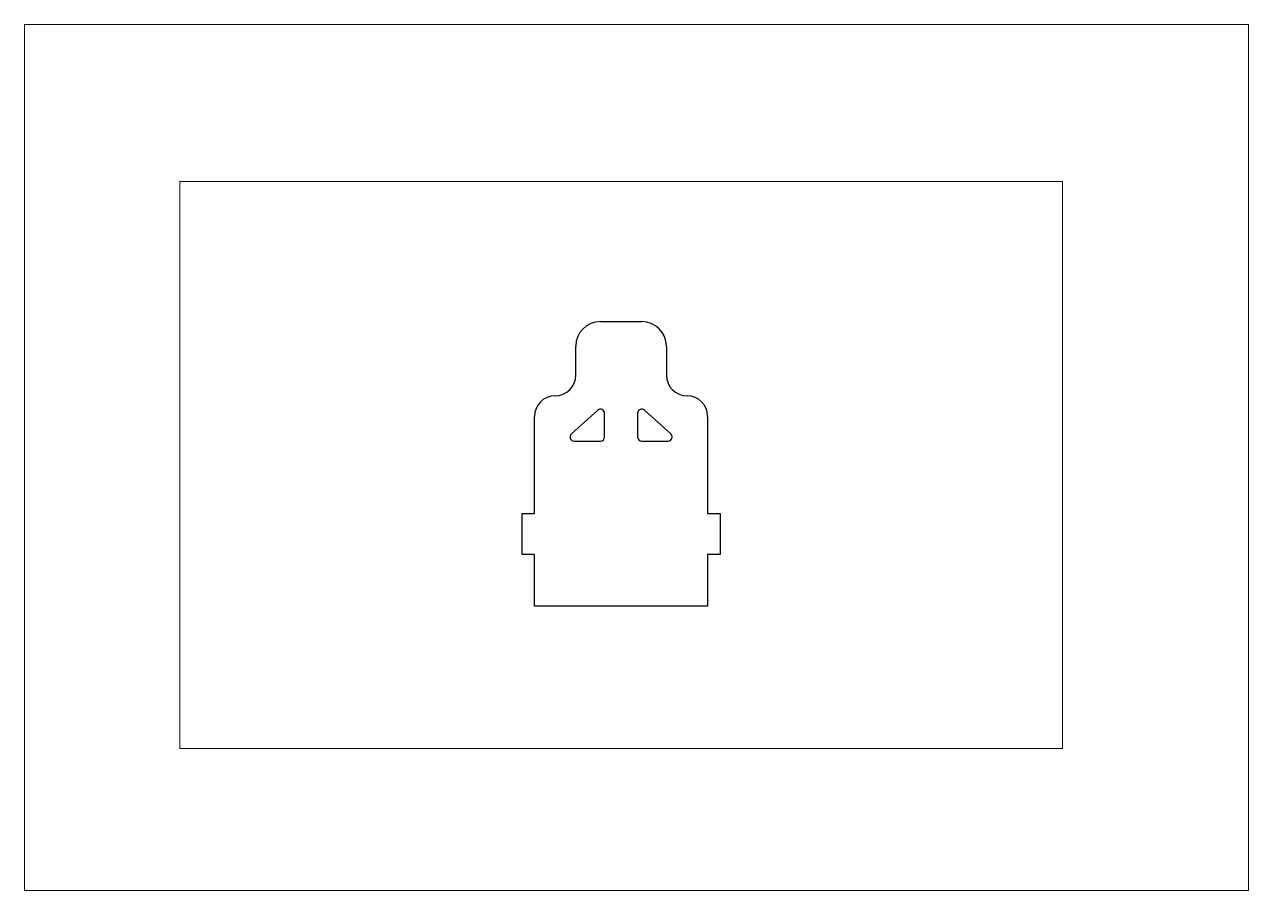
# Paper-space layout 'Layout1' of a CAD drawing. Extents: x 0 to 297, y 0 to 210.
# The model-space entities are those that its viewports show. They can reach past a viewport. Long polylines and large blocks are cut down to what shows.
import ezdxf

# ---------------------------------------------------------------- set-up
doc = ezdxf.new("R2010")
doc.units = 0
doc.header["$MEASUREMENT"] = 0

msp = doc.modelspace()

# ---------------------------------------------------------------- linework, layer by layer
at = {"color": 7, "linetype": 'Continuous'}
for p, q in [((139.76273, 137.97181), (149.76273, 137.97181)), ((133.76273, 124.97181), (133.76273, 131.97181)), ((155.76273, 131.97181), (155.76273, 124.97181)), ((139.09376, 116.46974), (132.69972, 110.7151)), ((156.82573, 110.7151), (150.43169, 116.46974)), ((123.76273, 91.44125), (123.76273, 114.97181)), ((140.76273, 109.97181), (140.76273, 115.72645)), ((148.76273, 115.72645), (148.76273, 109.97181)), ((165.76273, 114.97181), (165.76273, 91.44125)), ((133.36869, 108.97181), (139.76273, 108.97181)), ((149.76273, 108.97181), (156.15677, 108.97181)), ((120.76273, 91.44125), (123.76273, 91.44125)), ((120.76273, 81.44125), (120.76273, 91.44125)), ((165.76273, 91.44125), (168.76273, 91.44125)), ((168.76273, 91.44125), (168.76273, 81.44125)), ((123.76273, 81.44125), (120.76273, 81.44125)), ((123.76273, 68.971809), (123.76273, 81.44125)), ((165.76273, 81.44125), (165.76273, 68.971809)), ((168.76273, 81.44125), (165.76273, 81.44125)), ((165.76273, 68.971809), (123.76273, 68.971809))]:
    msp.add_line(p, q, dxfattribs=at)
for centre, radius, start, end in [((139.76273, 131.97181), 6, 90, 180), ((149.76273, 131.97181), 6, 0, 90), ((128.76273, 124.97181), 5, 270, 0), ((160.76273, 124.97181), 5, 180, 270), ((128.76273, 114.97181), 5, 90, 180), ((160.76273, 114.97181), 5, 0, 90), ((139.76273, 115.72645), 1, 0, 131.98721), ((149.76273, 115.72645), 1, 48.012788, 180), ((133.36869, 109.97181), 1, 131.98721, 270), ((139.76273, 109.97181), 1, 270, 0), ((149.76273, 109.97181), 1, 180, 270), ((156.15677, 109.97181), 1, 270, 48.01279)]:
    msp.add_arc(centre, radius, start, end, dxfattribs=at)

psp = doc.layouts.get("Layout1")

# ---------------------------------------------------------------- viewports
at = {"layer": '0', "color": 3, "linetype": 'Continuous'}
psp.add_viewport(center=(148.5, 105), size=(297, 210), view_center_point=(148.5, 105), view_height=210, dxfattribs=at)
psp.add_viewport(center=(144.76273, 103.16985), size=(214.13836, 137.45148), view_center_point=(144.76273, 103.16985), view_height=137.45148, status=3, dxfattribs=at)

doc.saveas('drawing.dxf')
